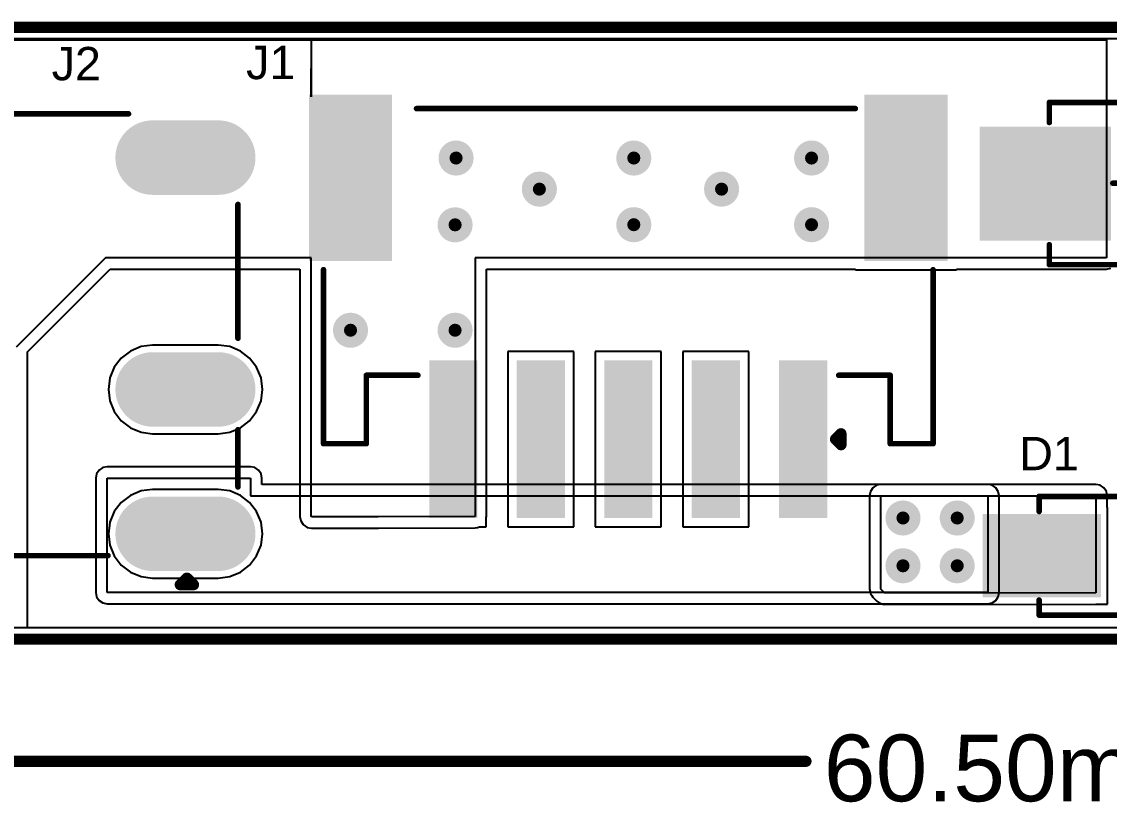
# Model space of a CAD drawing. Header units: inches. Extents: x -0.24 to 2.39, y -0.15 to 0.56.
# Drawn here: x 0.258 to 1.237, y -0.147 to 0.556 of the extents above; entities that cross this region are included whole.
import ezdxf

# ---------------------------------------------------------------- set-up
doc = ezdxf.new("R2010")
doc.units = ezdxf.units.IN
doc.header["$MEASUREMENT"] = 0
for name, color, linetype in [('Board Outline', 216, 'Continuous'), ('Bottom Layer', 5, 'Continuous'), ('Bottom Solder', 6, 'Continuous'), ('Multi-Layer', 9, 'Continuous'), ('Pad Holes', 156, 'Continuous'), ('Top Layer', 1, 'Continuous'), ('Top Overlay', 2, 'Continuous'), ('Top Paste', 8, 'Continuous'), ('Top Solder', 216, 'Continuous'), ('Via Holes', 16, 'Continuous')]:
    doc.layers.add(name, color=color, linetype=linetype)
doc.styles.add('Arial', font='', dxfattribs={"height": 0.2})
doc.styles.get('Arial').set_extended_font_data('Arial')

# ---------------------------------------------------------------- blocks, each defined once
blk = doc.blocks.new('S5B_PH_SM4_TB_LF__SN__3')
at = {"layer": 'Top Layer'}
for points in [[(-0.1378, 0.04872), (-0.17716, 0.04872), (-0.17716, 0.18652), (-0.1378, 0.18652)], [(-0.05906, 0.04871), (-0.09843, 0.04871), (-0.09843, 0.18651), (-0.05906, 0.18651)], [(0.01968, 0.04871), (-0.01969, 0.04871), (-0.01969, 0.18651), (0.01968, 0.18651)], [(0.09842, 0.04871), (0.05905, 0.04871), (0.05905, 0.18651), (0.09842, 0.18651)], [(0.17716, 0.04871), (0.1378, 0.04871), (0.1378, 0.18651), (0.17716, 0.18651)], [(-0.21457, -0.19045), (-0.28543, -0.19045), (-0.28543, -0.04479), (-0.21457, -0.04479)], [(0.28543, -0.19045), (0.21457, -0.19045), (0.21457, -0.04479), (0.28543, -0.04479)]]:
    blk.add_hatch(color=1, dxfattribs=at).paths.add_polyline_path(points)
at = {"layer": 'Top Paste'}
for points in [[(-0.1378, 0.04872), (-0.17716, 0.04872), (-0.17716, 0.18652), (-0.1378, 0.18652)], [(-0.05906, 0.04871), (-0.09843, 0.04871), (-0.09843, 0.18651), (-0.05906, 0.18651)], [(0.01968, 0.04871), (-0.01969, 0.04871), (-0.01969, 0.18651), (0.01968, 0.18651)], [(0.09842, 0.04871), (0.05905, 0.04871), (0.05905, 0.18651), (0.09842, 0.18651)], [(0.17716, 0.04871), (0.1378, 0.04871), (0.1378, 0.18651), (0.17716, 0.18651)], [(-0.21457, -0.19045), (-0.28543, -0.19045), (-0.28543, -0.04479), (-0.21457, -0.04479)], [(0.28543, -0.19045), (0.21457, -0.19045), (0.21457, -0.04479), (0.28543, -0.04479)]]:
    blk.add_hatch(color=8, dxfattribs=at).paths.add_polyline_path(points)
at = {"layer": 'Top Solder'}
for points in [[(-0.13579, 0.04672), (-0.17916, 0.04672), (-0.17916, 0.18852), (-0.13579, 0.18852)], [(-0.05706, 0.04671), (-0.10043, 0.04671), (-0.10043, 0.18851), (-0.05706, 0.18851)], [(0.02168, 0.04671), (-0.02169, 0.04671), (-0.02169, 0.18851), (0.02168, 0.18851)], [(0.10043, 0.04671), (0.05705, 0.04671), (0.05705, 0.18851), (0.10043, 0.18851)], [(0.17916, 0.04671), (0.13579, 0.04671), (0.13579, 0.18851), (0.17916, 0.18851)], [(-0.21257, -0.19245), (-0.28743, -0.19245), (-0.28743, -0.04279), (-0.21257, -0.04279)], [(0.28743, -0.19245), (0.21257, -0.19245), (0.21257, -0.04279), (0.28743, -0.04279)]]:
    blk.add_hatch(color=216, dxfattribs=at).paths.add_polyline_path(points)
at = {"layer": 'Top Overlay'}
for points in [[(-0.18648, 0.11762, 0.01, 0.01, 0), (-0.19148, 0.12262, 0.01, 0.01, 0)], [(-0.19148, 0.12262, 0.01, 0.01, 0), (-0.19148, 0.11262, 0.01, 0.01, 0)], [(-0.24077, 0.12161, 0.005, 0.005, 0), (-0.27437, 0.12161, 0.005, 0.005, 0)], [(-0.27437, 0.12161, 0.005, 0.005, 0), (-0.27437, -0.03499, 0.005, 0.005, 0)], [(-0.23577, 0.12161, 0.005, 0.005, 0), (-0.24077, 0.12161, 0.005, 0.005, 0)], [(-0.23577, 0.12161, 0.005, 0.005, 0), (-0.23577, 0.06001, 0.005, 0.005, 0)], [(-0.18648, 0.11762, 0.01, 0.01, 0), (-0.19148, 0.11262, 0.01, 0.01, 0)], [(0.27437, 0.12161, 0.005, 0.005, 0), (0.23577, 0.12161, 0.005, 0.005, 0)], [(0.23577, 0.12161, 0.005, 0.005, 0), (0.23577, 0.06001, 0.005, 0.005, 0)], [(0.27437, 0.12161, 0.005, 0.005, 0), (0.27437, -0.03, 0.005, 0.005, 0)], [(-0.19437, 0.06001, 0.005, 0.005, 0), (-0.23577, 0.06001, 0.005, 0.005, 0)], [(-0.18937, 0.06, 0.005, 0.005, 0), (-0.19437, 0.06001, 0.005, 0.005, 0)], [(0.23577, 0.06001, 0.005, 0.005, 0), (0.18937, 0.06001, 0.005, 0.005, 0)], [(0.27437, -0.03, 0.005, 0.005, 0), (0.27437, -0.035, 0.005, 0.005, 0)], [(0.19063, -0.18, 0.005, 0.005, 0), (-0.20437, -0.18, 0.005, 0.005, 0)]]:
    blk.add_lwpolyline(points, format="xyseb", dxfattribs=at)
for points in [[(-0.19398, 0.12262, 0.005, 0.005, 1), (-0.18898, 0.12262, 0.005, 0.005, 1)], [(-0.19398, 0.12262, 0.005, 0.005, 1), (-0.18898, 0.12262, 0.005, 0.005, 1)], [(-0.27562, 0.12161, 0.0025, 0.0025, 1), (-0.27312, 0.12161, 0.0025, 0.0025, 1)], [(-0.27562, 0.12161, 0.0025, 0.0025, 1), (-0.27312, 0.12161, 0.0025, 0.0025, 1)], [(-0.24202, 0.12161, 0.0025, 0.0025, 1), (-0.23952, 0.12161, 0.0025, 0.0025, 1)], [(-0.24202, 0.12161, 0.0025, 0.0025, 1), (-0.23952, 0.12161, 0.0025, 0.0025, 1)], [(-0.23702, 0.12161, 0.0025, 0.0025, 1), (-0.23452, 0.12161, 0.0025, 0.0025, 1)], [(-0.23702, 0.12161, 0.0025, 0.0025, 1), (-0.23452, 0.12161, 0.0025, 0.0025, 1)], [(-0.19398, 0.11262, 0.005, 0.005, 1), (-0.18898, 0.11262, 0.005, 0.005, 1)], [(-0.19398, 0.11262, 0.005, 0.005, 1), (-0.18898, 0.11262, 0.005, 0.005, 1)], [(-0.18898, 0.11762, 0.005, 0.005, 1), (-0.18398, 0.11762, 0.005, 0.005, 1)], [(-0.18898, 0.11762, 0.005, 0.005, 1), (-0.18398, 0.11762, 0.005, 0.005, 1)], [(0.23452, 0.12161, 0.0025, 0.0025, 1), (0.23702, 0.12161, 0.0025, 0.0025, 1)], [(0.23452, 0.12161, 0.0025, 0.0025, 1), (0.23702, 0.12161, 0.0025, 0.0025, 1)], [(0.27312, 0.12161, 0.0025, 0.0025, 1), (0.27562, 0.12161, 0.0025, 0.0025, 1)], [(0.27312, 0.12161, 0.0025, 0.0025, 1), (0.27562, 0.12161, 0.0025, 0.0025, 1)], [(-0.23702, 0.06001, 0.0025, 0.0025, 1), (-0.23452, 0.06001, 0.0025, 0.0025, 1)], [(-0.23702, 0.06001, 0.0025, 0.0025, 1), (-0.23452, 0.06001, 0.0025, 0.0025, 1)], [(-0.19562, 0.06001, 0.0025, 0.0025, 1), (-0.19312, 0.06001, 0.0025, 0.0025, 1)], [(-0.19562, 0.06001, 0.0025, 0.0025, 1), (-0.19312, 0.06001, 0.0025, 0.0025, 1)], [(-0.19062, 0.06, 0.0025, 0.0025, 1), (-0.18812, 0.06, 0.0025, 0.0025, 1)], [(0.18812, 0.06001, 0.0025, 0.0025, 1), (0.19062, 0.06001, 0.0025, 0.0025, 1)], [(0.23452, 0.06001, 0.0025, 0.0025, 1), (0.23702, 0.06001, 0.0025, 0.0025, 1)], [(0.23452, 0.06001, 0.0025, 0.0025, 1), (0.23702, 0.06001, 0.0025, 0.0025, 1)], [(0.27312, -0.03, 0.0025, 0.0025, 1), (0.27562, -0.03, 0.0025, 0.0025, 1)], [(0.27312, -0.03, 0.0025, 0.0025, 1), (0.27562, -0.03, 0.0025, 0.0025, 1)], [(-0.27562, -0.03499, 0.0025, 0.0025, 1), (-0.27312, -0.03499, 0.0025, 0.0025, 1)], [(0.27312, -0.035, 0.0025, 0.0025, 1), (0.27562, -0.035, 0.0025, 0.0025, 1)], [(-0.20562, -0.18, 0.0025, 0.0025, 1), (-0.20312, -0.18, 0.0025, 0.0025, 1)], [(0.18938, -0.18, 0.0025, 0.0025, 1), (0.19188, -0.18, 0.0025, 0.0025, 1)]]:
    blk.add_lwpolyline(points, format="xyseb", close=True, dxfattribs=at)
blk = doc.blocks.new('PJ_051AH_4')
at = {"layer": 'Bottom Layer'}
h = blk.add_hatch(color=5, dxfattribs=at)
edge = h.paths.add_edge_path()
edge.add_arc((0.1122, 0.19488), 0.0315, 90, 270)
edge.add_line((0.1122, 0.16339), (0.1752, 0.16339))
edge.add_arc((0.1752, 0.19488), 0.0315, 270, 450)
edge.add_line((0.1752, 0.22638), (0.1122, 0.22638))
h = blk.add_hatch(color=5, dxfattribs=at)
edge = h.paths.add_edge_path()
edge.add_arc((-0.11417, 0.17913), 0.02953, 270, 450)
edge.add_line((-0.11417, 0.20866), (-0.17323, 0.20866))
edge.add_arc((-0.17323, 0.17913), 0.02953, 90, 270)
edge.add_line((-0.17323, 0.14961), (-0.11417, 0.14961))
h = blk.add_hatch(color=5, dxfattribs=at)
edge = h.paths.add_edge_path()
edge.add_arc((-0.11417, 0.04921), 0.02953, 270, 450)
edge.add_line((-0.11417, 0.07874), (-0.17323, 0.07874))
edge.add_arc((-0.17323, 0.04921), 0.02953, 90, 270)
edge.add_line((-0.17323, 0.01969), (-0.11417, 0.01969))
h = blk.add_hatch(color=5, dxfattribs=at)
edge = h.paths.add_edge_path()
edge.add_arc((-0.17323, -0.15945), 0.02953, 90, 270)
edge.add_line((-0.17323, -0.18898), (-0.11417, -0.18898))
edge.add_arc((-0.11417, -0.15945), 0.02953, 270, 450)
edge.add_line((-0.11417, -0.12992), (-0.17323, -0.12992))
h = blk.add_hatch(color=5, dxfattribs=at)
edge = h.paths.add_edge_path()
edge.add_arc((0.1122, -0.19488), 0.0315, 90, 270)
edge.add_line((0.1122, -0.22638), (0.1752, -0.22638))
edge.add_arc((0.1752, -0.19488), 0.0315, 270, 450)
edge.add_line((0.1752, -0.16339), (0.1122, -0.16339))
at = {"layer": 'Bottom Solder'}
h = blk.add_hatch(color=6, dxfattribs=at)
edge = h.paths.add_edge_path()
edge.add_arc((0.1122, 0.19488), 0.0355, 90, 270)
edge.add_line((0.1122, 0.15939), (0.1752, 0.15939))
edge.add_arc((0.1752, 0.19488), 0.0355, 270, 450)
edge.add_line((0.1752, 0.23038), (0.1122, 0.23038))
h = blk.add_hatch(color=6, dxfattribs=at)
edge = h.paths.add_edge_path()
edge.add_arc((-0.11417, 0.17913), 0.03353, 270, 450)
edge.add_line((-0.11417, 0.21266), (-0.17323, 0.21266))
edge.add_arc((-0.17323, 0.17913), 0.03353, 90, 270)
edge.add_line((-0.17323, 0.14561), (-0.11417, 0.14561))
h = blk.add_hatch(color=6, dxfattribs=at)
edge = h.paths.add_edge_path()
edge.add_arc((-0.11417, 0.04921), 0.03353, 270, 450)
edge.add_line((-0.11417, 0.08274), (-0.17323, 0.08274))
edge.add_arc((-0.17323, 0.04921), 0.03353, 90, 270)
edge.add_line((-0.17323, 0.01569), (-0.11417, 0.01569))
h = blk.add_hatch(color=6, dxfattribs=at)
edge = h.paths.add_edge_path()
edge.add_arc((0.10433, 0.04921), 0.004, 0, 360)
h = blk.add_hatch(color=6, dxfattribs=at)
edge = h.paths.add_edge_path()
edge.add_arc((-0.17323, -0.15945), 0.03353, 90, 270)
edge.add_line((-0.17323, -0.19298), (-0.11417, -0.19298))
edge.add_arc((-0.11417, -0.15945), 0.03353, 270, 450)
edge.add_line((-0.11417, -0.12592), (-0.17323, -0.12592))
h = blk.add_hatch(color=6, dxfattribs=at)
edge = h.paths.add_edge_path()
edge.add_arc((0.1122, -0.19488), 0.0355, 90, 270)
edge.add_line((0.1122, -0.23038), (0.1752, -0.23038))
edge.add_arc((0.1752, -0.19488), 0.0355, 270, 450)
edge.add_line((0.1752, -0.15939), (0.1122, -0.15939))
at = {"layer": 'Multi-Layer'}
h = blk.add_hatch(color=9, dxfattribs=at)
edge = h.paths.add_edge_path()
edge.add_arc((0.1122, 0.19488), 0.0315, 90, 270)
edge.add_line((0.1122, 0.16339), (0.1752, 0.16339))
edge.add_arc((0.1752, 0.19488), 0.0315, 270, 450)
edge.add_line((0.1752, 0.22638), (0.1122, 0.22638))
h = blk.add_hatch(color=9, dxfattribs=at)
edge = h.paths.add_edge_path()
edge.add_arc((-0.11417, 0.17913), 0.02953, 270, 450)
edge.add_line((-0.11417, 0.20866), (-0.17323, 0.20866))
edge.add_arc((-0.17323, 0.17913), 0.02953, 90, 270)
edge.add_line((-0.17323, 0.14961), (-0.11417, 0.14961))
h = blk.add_hatch(color=9, dxfattribs=at)
edge = h.paths.add_edge_path()
edge.add_arc((-0.11417, 0.04921), 0.02953, 270, 450)
edge.add_line((-0.11417, 0.07874), (-0.17323, 0.07874))
edge.add_arc((-0.17323, 0.04921), 0.02953, 90, 270)
edge.add_line((-0.17323, 0.01969), (-0.11417, 0.01969))
h = blk.add_hatch(color=9, dxfattribs=at)
edge = h.paths.add_edge_path()
edge.add_arc((-0.17323, -0.15945), 0.02953, 90, 270)
edge.add_line((-0.17323, -0.18898), (-0.11417, -0.18898))
edge.add_arc((-0.11417, -0.15945), 0.02953, 270, 450)
edge.add_line((-0.11417, -0.12992), (-0.17323, -0.12992))
h = blk.add_hatch(color=9, dxfattribs=at)
edge = h.paths.add_edge_path()
edge.add_arc((0.1122, -0.19488), 0.0315, 90, 270)
edge.add_line((0.1122, -0.22638), (0.1752, -0.22638))
edge.add_arc((0.1752, -0.19488), 0.0315, 270, 450)
edge.add_line((0.1752, -0.16339), (0.1122, -0.16339))
at = {"layer": 'Pad Holes'}
for points in [[(0.09843, 0.21063), (0.18898, 0.21063), (0.18898, 0.17913), (0.09843, 0.17913)], [(-0.10433, 0.16339), (-0.18307, 0.16339), (-0.18307, 0.19488), (-0.10433, 0.19488)], [(-0.10433, 0.03346), (-0.18307, 0.03346), (-0.18307, 0.06496), (-0.10433, 0.06496)], [(-0.18307, -0.1437), (-0.10433, -0.1437), (-0.10433, -0.1752), (-0.18307, -0.1752)], [(0.09843, -0.17913), (0.18898, -0.17913), (0.18898, -0.21063), (0.09843, -0.21063)]]:
    blk.add_hatch(color=7, dxfattribs=at).paths.add_polyline_path(points)
h = blk.add_hatch(color=7, dxfattribs=at)
edge = h.paths.add_edge_path()
edge.add_arc((0.10433, 0.04921), 0.04921, 0, 360)
at = {"layer": 'Top Layer'}
h = blk.add_hatch(color=1, dxfattribs=at)
edge = h.paths.add_edge_path()
edge.add_arc((0.1122, 0.19488), 0.0315, 90, 270)
edge.add_line((0.1122, 0.16339), (0.1752, 0.16339))
edge.add_arc((0.1752, 0.19488), 0.0315, 270, 450)
edge.add_line((0.1752, 0.22638), (0.1122, 0.22638))
h = blk.add_hatch(color=1, dxfattribs=at)
edge = h.paths.add_edge_path()
edge.add_arc((-0.11417, 0.17913), 0.02953, 270, 450)
edge.add_line((-0.11417, 0.20866), (-0.17323, 0.20866))
edge.add_arc((-0.17323, 0.17913), 0.02953, 90, 270)
edge.add_line((-0.17323, 0.14961), (-0.11417, 0.14961))
h = blk.add_hatch(color=1, dxfattribs=at)
edge = h.paths.add_edge_path()
edge.add_arc((-0.11417, 0.04921), 0.02953, 270, 450)
edge.add_line((-0.11417, 0.07874), (-0.17323, 0.07874))
edge.add_arc((-0.17323, 0.04921), 0.02953, 90, 270)
edge.add_line((-0.17323, 0.01969), (-0.11417, 0.01969))
h = blk.add_hatch(color=1, dxfattribs=at)
edge = h.paths.add_edge_path()
edge.add_arc((-0.17323, -0.15945), 0.02953, 90, 270)
edge.add_line((-0.17323, -0.18898), (-0.11417, -0.18898))
edge.add_arc((-0.11417, -0.15945), 0.02953, 270, 450)
edge.add_line((-0.11417, -0.12992), (-0.17323, -0.12992))
h = blk.add_hatch(color=1, dxfattribs=at)
edge = h.paths.add_edge_path()
edge.add_arc((0.1122, -0.19488), 0.0315, 90, 270)
edge.add_line((0.1122, -0.22638), (0.1752, -0.22638))
edge.add_arc((0.1752, -0.19488), 0.0315, 270, 450)
edge.add_line((0.1752, -0.16339), (0.1122, -0.16339))
at = {"layer": 'Top Solder'}
h = blk.add_hatch(color=216, dxfattribs=at)
edge = h.paths.add_edge_path()
edge.add_arc((0.1122, 0.19488), 0.0355, 90, 270)
edge.add_line((0.1122, 0.15939), (0.1752, 0.15939))
edge.add_arc((0.1752, 0.19488), 0.0355, 270, 450)
edge.add_line((0.1752, 0.23038), (0.1122, 0.23038))
h = blk.add_hatch(color=216, dxfattribs=at)
edge = h.paths.add_edge_path()
edge.add_arc((-0.11417, 0.17913), 0.03353, 270, 450)
edge.add_line((-0.11417, 0.21266), (-0.17323, 0.21266))
edge.add_arc((-0.17323, 0.17913), 0.03353, 90, 270)
edge.add_line((-0.17323, 0.14561), (-0.11417, 0.14561))
h = blk.add_hatch(color=216, dxfattribs=at)
edge = h.paths.add_edge_path()
edge.add_arc((-0.11417, 0.04921), 0.03353, 270, 450)
edge.add_line((-0.11417, 0.08274), (-0.17323, 0.08274))
edge.add_arc((-0.17323, 0.04921), 0.03353, 90, 270)
edge.add_line((-0.17323, 0.01569), (-0.11417, 0.01569))
h = blk.add_hatch(color=216, dxfattribs=at)
edge = h.paths.add_edge_path()
edge.add_arc((0.10433, 0.04921), 0.004, 0, 360)
h = blk.add_hatch(color=216, dxfattribs=at)
edge = h.paths.add_edge_path()
edge.add_arc((-0.17323, -0.15945), 0.03353, 90, 270)
edge.add_line((-0.17323, -0.19298), (-0.11417, -0.19298))
edge.add_arc((-0.11417, -0.15945), 0.03353, 270, 450)
edge.add_line((-0.11417, -0.12592), (-0.17323, -0.12592))
h = blk.add_hatch(color=216, dxfattribs=at)
edge = h.paths.add_edge_path()
edge.add_arc((0.1122, -0.19488), 0.0355, 90, 270)
edge.add_line((0.1122, -0.23038), (0.1752, -0.23038))
edge.add_arc((0.1752, -0.19488), 0.0355, 270, 450)
edge.add_line((0.1752, -0.15939), (0.1122, -0.15939))
at = {"layer": 'Top Overlay'}
for points in [[(-0.145, 0.219, 0.01, 0.01, 0), (-0.151, 0.225, 0.01, 0.01, 0)], [(-0.139, 0.225, 0.01, 0.01, 0), (-0.151, 0.225, 0.01, 0.01, 0)], [(-0.139, 0.225, 0.01, 0.01, 0), (-0.145, 0.219, 0.01, 0.01, 0)], [(0.06614, 0.19882, 0.005, 0.005, 0), (-0.07402, 0.19882, 0.005, 0.005, 0)], [(0.26181, 0.19882, 0.005, 0.005, 0), (0.22323, 0.19882, 0.005, 0.005, 0)], [(0.26181, 0.19882, 0.005, 0.005, 0), (0.26181, -0.19882, 0.005, 0.005, 0)], [(-0.19094, 0.13701, 0.005, 0.005, 0), (-0.19094, 0.08543, 0.005, 0.005, 0)], [(-0.19094, 0.00315, 0.005, 0.005, 0), (-0.19094, -0.11732, 0.005, 0.005, 0)], [(0.06575, -0.19882, 0.005, 0.005, 0), (-0.09252, -0.19882, 0.005, 0.005, 0)], [(0.26181, -0.19882, 0.005, 0.005, 0), (0.22717, -0.19882, 0.005, 0.005, 0)]]:
    blk.add_lwpolyline(points, format="xyseb", dxfattribs=at)
for points in [[(-0.1535, 0.225, 0.005, 0.005, 1), (-0.1485, 0.225, 0.005, 0.005, 1)], [(-0.1535, 0.225, 0.005, 0.005, 1), (-0.1485, 0.225, 0.005, 0.005, 1)], [(-0.1415, 0.225, 0.005, 0.005, 1), (-0.1365, 0.225, 0.005, 0.005, 1)], [(-0.1415, 0.225, 0.005, 0.005, 1), (-0.1365, 0.225, 0.005, 0.005, 1)], [(-0.1475, 0.219, 0.005, 0.005, 1), (-0.1425, 0.219, 0.005, 0.005, 1)], [(-0.1475, 0.219, 0.005, 0.005, 1), (-0.1425, 0.219, 0.005, 0.005, 1)], [(-0.07527, 0.19882, 0.0025, 0.0025, 1), (-0.07277, 0.19882, 0.0025, 0.0025, 1)], [(0.06489, 0.19882, 0.0025, 0.0025, 1), (0.06739, 0.19882, 0.0025, 0.0025, 1)], [(0.22198, 0.19882, 0.0025, 0.0025, 1), (0.22448, 0.19882, 0.0025, 0.0025, 1)], [(0.26056, 0.19882, 0.0025, 0.0025, 1), (0.26306, 0.19882, 0.0025, 0.0025, 1)], [(0.26056, 0.19882, 0.0025, 0.0025, 1), (0.26306, 0.19882, 0.0025, 0.0025, 1)], [(-0.19219, 0.13701, 0.0025, 0.0025, 1), (-0.18969, 0.13701, 0.0025, 0.0025, 1)], [(-0.19219, 0.08543, 0.0025, 0.0025, 1), (-0.18969, 0.08543, 0.0025, 0.0025, 1)], [(-0.19219, 0.00315, 0.0025, 0.0025, 1), (-0.18969, 0.00315, 0.0025, 0.0025, 1)], [(-0.19219, -0.11732, 0.0025, 0.0025, 1), (-0.18969, -0.11732, 0.0025, 0.0025, 1)], [(-0.09377, -0.19882, 0.0025, 0.0025, 1), (-0.09127, -0.19882, 0.0025, 0.0025, 1)], [(0.0645, -0.19882, 0.0025, 0.0025, 1), (0.067, -0.19882, 0.0025, 0.0025, 1)], [(0.22592, -0.19882, 0.0025, 0.0025, 1), (0.22842, -0.19882, 0.0025, 0.0025, 1)], [(0.26056, -0.19882, 0.0025, 0.0025, 1), (0.26306, -0.19882, 0.0025, 0.0025, 1)], [(0.26056, -0.19882, 0.0025, 0.0025, 1), (0.26306, -0.19882, 0.0025, 0.0025, 1)]]:
    blk.add_lwpolyline(points, format="xyseb", close=True, dxfattribs=at)
blk = doc.blocks.new('SMB_B__D___________6')
at = {"layer": 'Top Layer'}
for points in [[(-0.14567, -0.04724), (-0.14567, 0.04724), (-0.03543, 0.04724), (-0.03543, -0.04724)], [(0.03543, -0.04724), (0.03543, 0.04724), (0.14567, 0.04724), (0.14567, -0.04724)]]:
    blk.add_hatch(color=1, dxfattribs=at).paths.add_polyline_path(points)
at = {"layer": 'Top Paste'}
for points in [[(-0.14567, -0.04724), (-0.14567, 0.04724), (-0.03543, 0.04724), (-0.03543, -0.04724)], [(0.03543, -0.04724), (0.03543, 0.04724), (0.14567, 0.04724), (0.14567, -0.04724)]]:
    blk.add_hatch(color=8, dxfattribs=at).paths.add_polyline_path(points)
at = {"layer": 'Top Solder'}
for points in [[(-0.14967, -0.05124), (-0.14967, 0.05124), (-0.03143, 0.05124), (-0.03143, -0.05124)], [(0.03143, -0.05124), (0.03143, 0.05124), (0.14967, 0.05124), (0.14967, -0.05124)]]:
    blk.add_hatch(color=216, dxfattribs=at).paths.add_polyline_path(points)
at = {"layer": 'Top Overlay'}
for points in [[(-0.087, 0.073, 0.005, 0.005, 0), (0.094, 0.073, 0.005, 0.005, 0)], [(-0.087, 0.055, 0.005, 0.005, 0), (-0.087, 0.073, 0.005, 0.005, 0)], [(0.0941, 0.055, 0.005, 0.005, 0), (0.0941, 0.073, 0.005, 0.005, 0)], [(-0.02315, 0.01213, 0.005, 0.005, 0), (0, 0.00075, 0.005, 0.005, 0)], [(-0.02315, -0.01364, 0.005, 0.005, 0), (-0.02315, 0.01213, 0.005, 0.005, 0)], [(0, 0.00075, 0.005, 0.005, 0), (0, 0.01575, 0.005, 0.005, 0)], [(0, 0.00075, 0.005, 0.005, 0), (0.02252, 0.01252, 0.005, 0.005, 0)], [(0.02252, -0.0111, 0.005, 0.005, 0), (0.02252, 0.01252, 0.005, 0.005, 0)], [(-0.02984, 0.00032, 0.005, 0.005, 0), (0.02882, 0.00032, 0.005, 0.005, 0)], [(-0.02315, -0.01364, 0.005, 0.005, 0), (0.00065, 0.00038, 0.005, 0.005, 0)], [(0, -0.01425, 0.005, 0.005, 0), (0, 0.00075, 0.005, 0.005, 0)], [(0.00065, 0.00038, 0.005, 0.005, 0), (0.02134, -0.0111, 0.005, 0.005, 0)], [(-0.087, -0.073, 0.005, 0.005, 0), (-0.087, -0.055, 0.005, 0.005, 0)], [(0.0941, -0.073, 0.005, 0.005, 0), (0.0941, -0.055, 0.005, 0.005, 0)], [(-0.087, -0.073, 0.005, 0.005, 0), (0.094, -0.073, 0.005, 0.005, 0)]]:
    blk.add_lwpolyline(points, format="xyseb", dxfattribs=at)
for points in [[(-0.08825, 0.073, 0.0025, 0.0025, 1), (-0.08575, 0.073, 0.0025, 0.0025, 1)], [(-0.08825, 0.073, 0.0025, 0.0025, 1), (-0.08575, 0.073, 0.0025, 0.0025, 1)], [(0.09275, 0.073, 0.0025, 0.0025, 1), (0.09525, 0.073, 0.0025, 0.0025, 1)], [(0.09285, 0.073, 0.0025, 0.0025, 1), (0.09535, 0.073, 0.0025, 0.0025, 1)], [(-0.08825, 0.055, 0.0025, 0.0025, 1), (-0.08575, 0.055, 0.0025, 0.0025, 1)], [(0.09285, 0.055, 0.0025, 0.0025, 1), (0.09535, 0.055, 0.0025, 0.0025, 1)], [(-0.0244, 0.01213, 0.0025, 0.0025, 1), (-0.0219, 0.01213, 0.0025, 0.0025, 1)], [(-0.0244, 0.01213, 0.0025, 0.0025, 1), (-0.0219, 0.01213, 0.0025, 0.0025, 1)], [(-0.00125, 0.01575, 0.0025, 0.0025, 1), (0.00125, 0.01575, 0.0025, 0.0025, 1)], [(0.02127, 0.01252, 0.0025, 0.0025, 1), (0.02377, 0.01252, 0.0025, 0.0025, 1)], [(0.02127, 0.01252, 0.0025, 0.0025, 1), (0.02377, 0.01252, 0.0025, 0.0025, 1)], [(-0.03109, 0.00032, 0.0025, 0.0025, 1), (-0.02859, 0.00032, 0.0025, 0.0025, 1)], [(-0.00125, 0.00075, 0.0025, 0.0025, 1), (0.00125, 0.00075, 0.0025, 0.0025, 1)], [(-0.00125, 0.00075, 0.0025, 0.0025, 1), (0.00125, 0.00075, 0.0025, 0.0025, 1)], [(-0.00125, 0.00075, 0.0025, 0.0025, 1), (0.00125, 0.00075, 0.0025, 0.0025, 1)], [(-0.00125, 0.00075, 0.0025, 0.0025, 1), (0.00125, 0.00075, 0.0025, 0.0025, 1)], [(-0.0006, 0.00038, 0.0025, 0.0025, 1), (0.0019, 0.00038, 0.0025, 0.0025, 1)], [(-0.0006, 0.00038, 0.0025, 0.0025, 1), (0.0019, 0.00038, 0.0025, 0.0025, 1)], [(0.02757, 0.00032, 0.0025, 0.0025, 1), (0.03007, 0.00032, 0.0025, 0.0025, 1)], [(0.02009, -0.0111, 0.0025, 0.0025, 1), (0.02259, -0.0111, 0.0025, 0.0025, 1)], [(0.02127, -0.0111, 0.0025, 0.0025, 1), (0.02377, -0.0111, 0.0025, 0.0025, 1)], [(-0.0244, -0.01364, 0.0025, 0.0025, 1), (-0.0219, -0.01364, 0.0025, 0.0025, 1)], [(-0.0244, -0.01364, 0.0025, 0.0025, 1), (-0.0219, -0.01364, 0.0025, 0.0025, 1)], [(-0.00125, -0.01425, 0.0025, 0.0025, 1), (0.00125, -0.01425, 0.0025, 0.0025, 1)], [(-0.08825, -0.055, 0.0025, 0.0025, 1), (-0.08575, -0.055, 0.0025, 0.0025, 1)], [(0.09285, -0.055, 0.0025, 0.0025, 1), (0.09535, -0.055, 0.0025, 0.0025, 1)], [(-0.08825, -0.073, 0.0025, 0.0025, 1), (-0.08575, -0.073, 0.0025, 0.0025, 1)], [(-0.08825, -0.073, 0.0025, 0.0025, 1), (-0.08575, -0.073, 0.0025, 0.0025, 1)], [(0.09275, -0.073, 0.0025, 0.0025, 1), (0.09525, -0.073, 0.0025, 0.0025, 1)], [(0.09285, -0.073, 0.0025, 0.0025, 1), (0.09535, -0.073, 0.0025, 0.0025, 1)]]:
    blk.add_lwpolyline(points, format="xyseb", close=True, dxfattribs=at)
blk = doc.blocks.new('SMA_7')
at = {"layer": 'Top Layer'}
for points in [[(-0.12795, 0.03346), (-0.02953, 0.03346), (-0.02953, -0.03346), (-0.12795, -0.03346)], [(0.02953, 0.03346), (0.12795, 0.03346), (0.12795, -0.03346), (0.02953, -0.03346)]]:
    blk.add_hatch(color=1, dxfattribs=at).paths.add_polyline_path(points)
at = {"layer": 'Top Overlay'}
for points in [[(-0.175, -0.05597), (-0.12906, -0.05597), (-0.12906, 0.05598), (-0.175, 0.05598)], [(-0.12992, 0.03638), (-0.1022, 0.03638), (-0.1022, 0.05598), (-0.12992, 0.05598)], [(-0.12992, -0.05598), (-0.1022, -0.05598), (-0.1022, -0.03638), (-0.12992, -0.03638)]]:
    blk.add_hatch(color=2, dxfattribs=at).paths.add_polyline_path(points)
at = {"layer": 'Top Paste'}
for points in [[(-0.12795, 0.03346), (-0.02953, 0.03346), (-0.02953, -0.03346), (-0.12795, -0.03346)], [(0.02953, 0.03346), (0.12795, 0.03346), (0.12795, -0.03346), (0.02953, -0.03346)]]:
    blk.add_hatch(color=8, dxfattribs=at).paths.add_polyline_path(points)
at = {"layer": 'Top Solder'}
for points in [[(-0.13195, 0.03746), (-0.02553, 0.03746), (-0.02553, -0.03746), (-0.13195, -0.03746)], [(0.02553, 0.03746), (0.13195, 0.03746), (0.13195, -0.03746), (0.02553, -0.03746)]]:
    blk.add_hatch(color=216, dxfattribs=at).paths.add_polyline_path(points)
at = {"layer": 'Top Overlay'}
for points in [[(0.08115, 0.05345, 0.005, 0.005, 0), (-0.10465, 0.05345, 0.005, 0.005, 0)], [(0.08115, 0.05345, 0.005, 0.005, 0), (0.08115, 0.03985, 0.005, 0.005, 0)], [(0.08115, -0.03985, 0.005, 0.005, 0), (0.08115, -0.05345, 0.005, 0.005, 0)], [(0.08115, -0.05345, 0.005, 0.005, 0), (-0.10465, -0.05345, 0.005, 0.005, 0)]]:
    blk.add_lwpolyline(points, format="xyseb", dxfattribs=at)
for points in [[(-0.1059, 0.05345, 0.0025, 0.0025, 1), (-0.1034, 0.05345, 0.0025, 0.0025, 1)], [(0.0799, 0.05345, 0.0025, 0.0025, 1), (0.0824, 0.05345, 0.0025, 0.0025, 1)], [(0.0799, 0.05345, 0.0025, 0.0025, 1), (0.0824, 0.05345, 0.0025, 0.0025, 1)], [(0.0799, 0.03985, 0.0025, 0.0025, 1), (0.0824, 0.03985, 0.0025, 0.0025, 1)], [(0.0799, -0.03985, 0.0025, 0.0025, 1), (0.0824, -0.03985, 0.0025, 0.0025, 1)], [(-0.1059, -0.05345, 0.0025, 0.0025, 1), (-0.1034, -0.05345, 0.0025, 0.0025, 1)], [(0.0799, -0.05345, 0.0025, 0.0025, 1), (0.0824, -0.05345, 0.0025, 0.0025, 1)], [(0.0799, -0.05345, 0.0025, 0.0025, 1), (0.0824, -0.05345, 0.0025, 0.0025, 1)]]:
    blk.add_lwpolyline(points, format="xyseb", close=True, dxfattribs=at)

msp = doc.modelspace()

# ---------------------------------------------------------------- hatches: boundary and pattern name
at = {"layer": 'Bottom Layer'}
h = msp.add_hatch(color=5, dxfattribs=at)
edge = h.paths.add_edge_path()
edge.add_arc((0.649, 0.433), 0.01181, 0, 360)
h = msp.add_hatch(color=5, dxfattribs=at)
edge = h.paths.add_edge_path()
edge.add_arc((0.809, 0.433), 0.01181, 0, 360)
h = msp.add_hatch(color=5, dxfattribs=at)
edge = h.paths.add_edge_path()
edge.add_arc((0.969, 0.433), 0.01181, 0, 360)
h = msp.add_hatch(color=5, dxfattribs=at)
edge = h.paths.add_edge_path()
edge.add_arc((0.724, 0.405), 0.01181, 0, 360)
h = msp.add_hatch(color=5, dxfattribs=at)
edge = h.paths.add_edge_path()
edge.add_arc((0.888, 0.405), 0.01181, 0, 360)
h = msp.add_hatch(color=5, dxfattribs=at)
edge = h.paths.add_edge_path()
edge.add_arc((0.64812, 0.37287), 0.01181, 0, 360)
h = msp.add_hatch(color=5, dxfattribs=at)
edge = h.paths.add_edge_path()
edge.add_arc((0.809, 0.373), 0.01181, 0, 360)
h = msp.add_hatch(color=5, dxfattribs=at)
edge = h.paths.add_edge_path()
edge.add_arc((0.969, 0.373), 0.01181, 0, 360)
h = msp.add_hatch(color=5, dxfattribs=at)
edge = h.paths.add_edge_path()
edge.add_arc((0.554, 0.278), 0.01181, 0, 360)
h = msp.add_hatch(color=5, dxfattribs=at)
edge = h.paths.add_edge_path()
edge.add_arc((0.64811, 0.278), 0.01181, 0, 360)
h = msp.add_hatch(color=5, dxfattribs=at)
edge = h.paths.add_edge_path()
edge.add_arc((1.0513, 0.109), 0.01181, 0, 360)
h = msp.add_hatch(color=5, dxfattribs=at)
edge = h.paths.add_edge_path()
edge.add_arc((1.10011, 0.109), 0.01181, 0, 360)
h = msp.add_hatch(color=5, dxfattribs=at)
edge = h.paths.add_edge_path()
edge.add_arc((1.0513, 0.066), 0.01181, 0, 360)
h = msp.add_hatch(color=5, dxfattribs=at)
edge = h.paths.add_edge_path()
edge.add_arc((1.10012, 0.066), 0.01181, 0, 360)
at = {"layer": 'Bottom Solder'}
h = msp.add_hatch(color=6, dxfattribs=at)
edge = h.paths.add_edge_path()
edge.add_arc((0.649, 0.433), 0.01581, 0, 360)
h = msp.add_hatch(color=6, dxfattribs=at)
edge = h.paths.add_edge_path()
edge.add_arc((0.809, 0.433), 0.01581, 0, 360)
h = msp.add_hatch(color=6, dxfattribs=at)
edge = h.paths.add_edge_path()
edge.add_arc((0.969, 0.433), 0.01581, 0, 360)
h = msp.add_hatch(color=6, dxfattribs=at)
edge = h.paths.add_edge_path()
edge.add_arc((0.724, 0.405), 0.01581, 0, 360)
h = msp.add_hatch(color=6, dxfattribs=at)
edge = h.paths.add_edge_path()
edge.add_arc((0.888, 0.405), 0.01581, 0, 360)
h = msp.add_hatch(color=6, dxfattribs=at)
edge = h.paths.add_edge_path()
edge.add_arc((0.64812, 0.37287), 0.01581, 0, 360)
h = msp.add_hatch(color=6, dxfattribs=at)
edge = h.paths.add_edge_path()
edge.add_arc((0.809, 0.373), 0.01581, 0, 360)
h = msp.add_hatch(color=6, dxfattribs=at)
edge = h.paths.add_edge_path()
edge.add_arc((0.969, 0.373), 0.01581, 0, 360)
h = msp.add_hatch(color=6, dxfattribs=at)
edge = h.paths.add_edge_path()
edge.add_arc((0.554, 0.278), 0.01581, 0, 360)
h = msp.add_hatch(color=6, dxfattribs=at)
edge = h.paths.add_edge_path()
edge.add_arc((0.64811, 0.278), 0.01581, 0, 360)
h = msp.add_hatch(color=6, dxfattribs=at)
edge = h.paths.add_edge_path()
edge.add_arc((1.0513, 0.109), 0.01581, 0, 360)
h = msp.add_hatch(color=6, dxfattribs=at)
edge = h.paths.add_edge_path()
edge.add_arc((1.10011, 0.109), 0.01581, 0, 360)
h = msp.add_hatch(color=6, dxfattribs=at)
edge = h.paths.add_edge_path()
edge.add_arc((1.0513, 0.066), 0.01581, 0, 360)
h = msp.add_hatch(color=6, dxfattribs=at)
edge = h.paths.add_edge_path()
edge.add_arc((1.10012, 0.066), 0.01581, 0, 360)
at = {"layer": 'Top Layer'}
h = msp.add_hatch(color=1, dxfattribs=at)
edge = h.paths.add_edge_path()
edge.add_arc((0.649, 0.433), 0.01181, 0, 360)
h = msp.add_hatch(color=1, dxfattribs=at)
edge = h.paths.add_edge_path()
edge.add_arc((0.809, 0.433), 0.01181, 0, 360)
h = msp.add_hatch(color=1, dxfattribs=at)
edge = h.paths.add_edge_path()
edge.add_arc((0.969, 0.433), 0.01181, 0, 360)
h = msp.add_hatch(color=1, dxfattribs=at)
edge = h.paths.add_edge_path()
edge.add_arc((0.724, 0.405), 0.01181, 0, 360)
h = msp.add_hatch(color=1, dxfattribs=at)
edge = h.paths.add_edge_path()
edge.add_arc((0.888, 0.405), 0.01181, 0, 360)
h = msp.add_hatch(color=1, dxfattribs=at)
edge = h.paths.add_edge_path()
edge.add_arc((0.64812, 0.37287), 0.01181, 0, 360)
h = msp.add_hatch(color=1, dxfattribs=at)
edge = h.paths.add_edge_path()
edge.add_arc((0.809, 0.373), 0.01181, 0, 360)
h = msp.add_hatch(color=1, dxfattribs=at)
edge = h.paths.add_edge_path()
edge.add_arc((0.969, 0.373), 0.01181, 0, 360)
h = msp.add_hatch(color=1, dxfattribs=at)
edge = h.paths.add_edge_path()
edge.add_arc((0.554, 0.278), 0.01181, 0, 360)
h = msp.add_hatch(color=1, dxfattribs=at)
edge = h.paths.add_edge_path()
edge.add_arc((0.64811, 0.278), 0.01181, 0, 360)
h = msp.add_hatch(color=1, dxfattribs=at)
edge = h.paths.add_edge_path()
edge.add_arc((1.0513, 0.109), 0.01181, 0, 360)
h = msp.add_hatch(color=1, dxfattribs=at)
edge = h.paths.add_edge_path()
edge.add_arc((1.10011, 0.109), 0.01181, 0, 360)
h = msp.add_hatch(color=1, dxfattribs=at)
edge = h.paths.add_edge_path()
edge.add_arc((1.0513, 0.066), 0.01181, 0, 360)
h = msp.add_hatch(color=1, dxfattribs=at)
edge = h.paths.add_edge_path()
edge.add_arc((1.10012, 0.066), 0.01181, 0, 360)
at = {"layer": 'Top Solder'}
h = msp.add_hatch(color=216, dxfattribs=at)
edge = h.paths.add_edge_path()
edge.add_arc((0.649, 0.433), 0.01581, 0, 360)
h = msp.add_hatch(color=216, dxfattribs=at)
edge = h.paths.add_edge_path()
edge.add_arc((0.809, 0.433), 0.01581, 0, 360)
h = msp.add_hatch(color=216, dxfattribs=at)
edge = h.paths.add_edge_path()
edge.add_arc((0.969, 0.433), 0.01581, 0, 360)
h = msp.add_hatch(color=216, dxfattribs=at)
edge = h.paths.add_edge_path()
edge.add_arc((0.724, 0.405), 0.01581, 0, 360)
h = msp.add_hatch(color=216, dxfattribs=at)
edge = h.paths.add_edge_path()
edge.add_arc((0.888, 0.405), 0.01581, 0, 360)
h = msp.add_hatch(color=216, dxfattribs=at)
edge = h.paths.add_edge_path()
edge.add_arc((0.64812, 0.37287), 0.01581, 0, 360)
h = msp.add_hatch(color=216, dxfattribs=at)
edge = h.paths.add_edge_path()
edge.add_arc((0.809, 0.373), 0.01581, 0, 360)
h = msp.add_hatch(color=216, dxfattribs=at)
edge = h.paths.add_edge_path()
edge.add_arc((0.969, 0.373), 0.01581, 0, 360)
h = msp.add_hatch(color=216, dxfattribs=at)
edge = h.paths.add_edge_path()
edge.add_arc((0.554, 0.278), 0.01581, 0, 360)
h = msp.add_hatch(color=216, dxfattribs=at)
edge = h.paths.add_edge_path()
edge.add_arc((0.64811, 0.278), 0.01581, 0, 360)
h = msp.add_hatch(color=216, dxfattribs=at)
edge = h.paths.add_edge_path()
edge.add_arc((1.0513, 0.109), 0.01581, 0, 360)
h = msp.add_hatch(color=216, dxfattribs=at)
edge = h.paths.add_edge_path()
edge.add_arc((1.10011, 0.109), 0.01581, 0, 360)
h = msp.add_hatch(color=216, dxfattribs=at)
edge = h.paths.add_edge_path()
edge.add_arc((1.0513, 0.066), 0.01581, 0, 360)
h = msp.add_hatch(color=216, dxfattribs=at)
edge = h.paths.add_edge_path()
edge.add_arc((1.10012, 0.066), 0.01581, 0, 360)
at = {"layer": 'Via Holes'}
h = msp.add_hatch(color=7, dxfattribs=at)
edge = h.paths.add_edge_path()
edge.add_arc((0.649, 0.433), 0.00591, 0, 360)
h = msp.add_hatch(color=7, dxfattribs=at)
edge = h.paths.add_edge_path()
edge.add_arc((0.809, 0.433), 0.00591, 0, 360)
h = msp.add_hatch(color=7, dxfattribs=at)
edge = h.paths.add_edge_path()
edge.add_arc((0.969, 0.433), 0.00591, 0, 360)
h = msp.add_hatch(color=7, dxfattribs=at)
edge = h.paths.add_edge_path()
edge.add_arc((0.724, 0.405), 0.00591, 0, 360)
h = msp.add_hatch(color=7, dxfattribs=at)
edge = h.paths.add_edge_path()
edge.add_arc((0.888, 0.405), 0.00591, 0, 360)
h = msp.add_hatch(color=7, dxfattribs=at)
edge = h.paths.add_edge_path()
edge.add_arc((0.64812, 0.37287), 0.00591, 0, 360)
h = msp.add_hatch(color=7, dxfattribs=at)
edge = h.paths.add_edge_path()
edge.add_arc((0.809, 0.373), 0.00591, 0, 360)
h = msp.add_hatch(color=7, dxfattribs=at)
edge = h.paths.add_edge_path()
edge.add_arc((0.969, 0.373), 0.00591, 0, 360)
h = msp.add_hatch(color=7, dxfattribs=at)
edge = h.paths.add_edge_path()
edge.add_arc((0.554, 0.278), 0.00591, 0, 360)
h = msp.add_hatch(color=7, dxfattribs=at)
edge = h.paths.add_edge_path()
edge.add_arc((0.64811, 0.278), 0.00591, 0, 360)
h = msp.add_hatch(color=7, dxfattribs=at)
edge = h.paths.add_edge_path()
edge.add_arc((1.0513, 0.109), 0.00591, 0, 360)
h = msp.add_hatch(color=7, dxfattribs=at)
edge = h.paths.add_edge_path()
edge.add_arc((1.10011, 0.109), 0.00591, 0, 360)
h = msp.add_hatch(color=7, dxfattribs=at)
edge = h.paths.add_edge_path()
edge.add_arc((1.0513, 0.066), 0.00591, 0, 360)
h = msp.add_hatch(color=7, dxfattribs=at)
edge = h.paths.add_edge_path()
edge.add_arc((1.10012, 0.066), 0.00591, 0, 360)

# ---------------------------------------------------------------- linework, layer by layer
at = {"layer": 'Board Outline'}
for points in [[(0, 0.55067, 0.01, 0.01, 0), (2.38189, 0.55067, 0.01, 0.01, 0)], [(0, 0, 0.01, 0.01, 0), (2.38189, 0, 0.01, 0.01, 0)]]:
    msp.add_lwpolyline(points, format="xyseb", dxfattribs=at)
at = {"layer": 'Bottom Layer'}
for p, q in [((0.0102, 0.54048), (2.37169, 0.54048)), ((0.37587, 0.26459), (0.36555, 0.26323)), ((0.43493, 0.26459), (0.37587, 0.26459)), ((0.44525, 0.26323), (0.43493, 0.26459)), ((0.35594, 0.25925), (0.34768, 0.25292)), ((0.36555, 0.26323), (0.35594, 0.25925)), ((0.45486, 0.25925), (0.44525, 0.26323)), ((0.46312, 0.25292), (0.45486, 0.25925)), ((0.34768, 0.25292), (0.34135, 0.24466)), ((0.46946, 0.24466), (0.46312, 0.25292)), ((0.33736, 0.23504), (0.336, 0.22472)), ((0.34135, 0.24466), (0.33736, 0.23504)), ((0.47344, 0.23504), (0.46946, 0.24466)), ((0.4748, 0.22472), (0.47344, 0.23504)), ((0.336, 0.22472), (0.33736, 0.21441)), ((0.47344, 0.21441), (0.4748, 0.22472)), ((0.33736, 0.21441), (0.34135, 0.20479)), ((0.46946, 0.20479), (0.47344, 0.21441)), ((0.34135, 0.20479), (0.34768, 0.19653)), ((0.34768, 0.19653), (0.35594, 0.1902)), ((0.45486, 0.1902), (0.46312, 0.19653)), ((0.46312, 0.19653), (0.46946, 0.20479)), ((0.35594, 0.1902), (0.36555, 0.18621)), ((0.36555, 0.18621), (0.37587, 0.18486)), ((0.43493, 0.18486), (0.44525, 0.18621)), ((0.44525, 0.18621), (0.45486, 0.1902)), ((0.37587, 0.18486), (0.43493, 0.18486)), ((0.32544, 0.1489), (0.32466, 0.145)), ((0.32765, 0.15221), (0.32544, 0.1489)), ((0.33096, 0.15442), (0.32765, 0.15221)), ((0.33486, 0.1552), (0.33096, 0.15442)), ((0.464, 0.1552), (0.33486, 0.1552)), ((0.4679, 0.15442), (0.464, 0.1552)), ((0.47121, 0.15221), (0.4679, 0.15442)), ((0.47342, 0.1489), (0.47121, 0.15221)), ((0.4742, 0.145), (0.47342, 0.1489)), ((0.32466, 0.145), (0.32466, 0.042)), ((0.33486, 0.042), (0.33486, 0.145)), ((0.33486, 0.145), (0.464, 0.145)), ((0.464, 0.145), (0.464, 0.129)), ((0.4742, 0.1392), (0.4742, 0.145)), ((1.12755, 0.1392), (0.4742, 0.1392)), ((1.13145, 0.13842), (1.12755, 0.1392)), ((1.13476, 0.13621), (1.13145, 0.13842)), ((0.464, 0.129), (1.12755, 0.129)), ((1.12755, 0.129), (1.12755, 0.042)), ((1.13697, 0.1329), (1.13476, 0.13621)), ((1.13774, 0.129), (1.13697, 0.1329)), ((1.13774, 0.042), (1.13774, 0.129)), ((0.32466, 0.042), (0.32544, 0.0381)), ((1.12755, 0.042), (0.33486, 0.042)), ((1.13697, 0.0381), (1.13774, 0.042)), ((0.32544, 0.0381), (0.32765, 0.03479)), ((0.32765, 0.03479), (0.33096, 0.03258)), ((0.33096, 0.03258), (0.33486, 0.0318)), ((0.33486, 0.0318), (1.12755, 0.0318)), ((1.12755, 0.0318), (1.13145, 0.03258)), ((1.13145, 0.03258), (1.13476, 0.03479)), ((1.13476, 0.03479), (1.13697, 0.0381)), ((2.37169, 0.0102), (0.0102, 0.0102))]:
    msp.add_line(p, q, dxfattribs=at)
at = {"layer": 'Top Layer'}
for p, q in [((0.01083, 0.53937), (0.51861, 0.53937)), ((0.51861, 0.53937), (0.51861, 0.48796)), ((0.51861, 0.48796), (0.51893, 0.53937)), ((0.51893, 0.53937), (1.23457, 0.53937)), ((1.23457, 0.53937), (1.23457, 0.34329)), ((0.33345, 0.34329), (0.25295, 0.2628)), ((0.51861, 0.34329), (0.33345, 0.34329)), ((0.51861, 0.11039), (0.51861, 0.34329)), ((1.23457, 0.34329), (0.66624, 0.34329)), ((0.66624, 0.34329), (0.66624, 0.11039)), ((0.26315, 0.25857), (0.33767, 0.33309)), ((0.33767, 0.33309), (0.50841, 0.33309)), ((0.50841, 0.33309), (0.50841, 0.11039)), ((0.67644, 0.11039), (0.67644, 0.33309)), ((0.67644, 0.33309), (1.00861, 0.33309)), ((1.00861, 0.33309), (1.00861, 0.33229)), ((1.09947, 0.33229), (1.09947, 0.33309)), ((1.09947, 0.33309), (1.23457, 0.33309)), ((1.23457, 0.33309), (1.23847, 0.33387)), ((1.00861, 0.33229), (1.09947, 0.33229)), ((0.37587, 0.26459), (0.36555, 0.26323)), ((0.43493, 0.26459), (0.37587, 0.26459)), ((0.44525, 0.26323), (0.43493, 0.26459)), ((0.26315, 0.01083), (0.26315, 0.25857)), ((0.35594, 0.25925), (0.34768, 0.25292)), ((0.36555, 0.26323), (0.35594, 0.25925)), ((0.45486, 0.25925), (0.44525, 0.26323)), ((0.46312, 0.25292), (0.45486, 0.25925)), ((0.75498, 0.25879), (0.69561, 0.25879)), ((0.69561, 0.25879), (0.69561, 0.101)), ((0.75498, 0.101), (0.75498, 0.25879)), ((0.83372, 0.25879), (0.77435, 0.25879)), ((0.77435, 0.25879), (0.77435, 0.101)), ((0.83372, 0.101), (0.83372, 0.25879)), ((0.91246, 0.25879), (0.85309, 0.25879)), ((0.85309, 0.25879), (0.85309, 0.101)), ((0.91246, 0.101), (0.91246, 0.25879)), ((0.34768, 0.25292), (0.34135, 0.24466)), ((0.46946, 0.24466), (0.46312, 0.25292)), ((0.33736, 0.23504), (0.336, 0.22472)), ((0.34135, 0.24466), (0.33736, 0.23504)), ((0.47344, 0.23504), (0.46946, 0.24466)), ((0.4748, 0.22472), (0.47344, 0.23504)), ((0.336, 0.22472), (0.33736, 0.21441)), ((0.47344, 0.21441), (0.4748, 0.22472)), ((0.33736, 0.21441), (0.34135, 0.20479)), ((0.46946, 0.20479), (0.47344, 0.21441)), ((0.34135, 0.20479), (0.34768, 0.19653)), ((0.34768, 0.19653), (0.35594, 0.1902)), ((0.45486, 0.1902), (0.46312, 0.19653)), ((0.46312, 0.19653), (0.46946, 0.20479)), ((0.35594, 0.1902), (0.36555, 0.18621)), ((0.36555, 0.18621), (0.37587, 0.18486)), ((0.43493, 0.18486), (0.44525, 0.18621)), ((0.44525, 0.18621), (0.45486, 0.1902)), ((0.37587, 0.18486), (0.43493, 0.18486)), ((1.02759, 0.13842), (1.02429, 0.13621)), ((1.0315, 0.1392), (1.02759, 0.13842)), ((1.225, 0.1392), (1.0315, 0.1392)), ((1.2289, 0.13842), (1.225, 0.1392)), ((1.23221, 0.13621), (1.2289, 0.13842)), ((0.35594, 0.12933), (0.34768, 0.12299)), ((0.36555, 0.13331), (0.35594, 0.12933)), ((0.37587, 0.13467), (0.36555, 0.13331)), ((0.43493, 0.13467), (0.37587, 0.13467)), ((0.44525, 0.13331), (0.43493, 0.13467)), ((0.45486, 0.12933), (0.44525, 0.13331)), ((0.46312, 0.12299), (0.45486, 0.12933)), ((1.02208, 0.1329), (1.0213, 0.129)), ((1.0213, 0.129), (1.0213, 0.04491)), ((1.02429, 0.13621), (1.02208, 0.1329)), ((1.0315, 0.04491), (1.0315, 0.129)), ((1.0315, 0.129), (1.225, 0.129)), ((1.225, 0.129), (1.225, 0.04201)), ((1.23442, 0.1329), (1.23221, 0.13621)), ((1.2352, 0.129), (1.23442, 0.1329)), ((1.2352, 0.11846), (1.2352, 0.129)), ((0.34768, 0.12299), (0.34135, 0.11474)), ((0.46946, 0.11474), (0.46312, 0.12299)), ((1.23547, 0.11846), (1.2352, 0.11846)), ((1.23547, 0.03154), (1.23547, 0.11846)), ((0.34135, 0.11474), (0.33736, 0.10512)), ((0.47344, 0.10512), (0.46946, 0.11474)), ((0.50841, 0.11039), (0.50919, 0.10649)), ((0.519, 0.11), (0.51861, 0.11039)), ((0.579, 0.11), (0.519, 0.11)), ((0.66624, 0.11039), (0.579, 0.11)), ((0.67624, 0.10941), (0.67644, 0.11039)), ((0.67624, 0.101), (0.67624, 0.10941)), ((0.33736, 0.10512), (0.336, 0.0948)), ((0.4748, 0.0948), (0.47344, 0.10512)), ((0.50919, 0.10649), (0.5114, 0.10318)), ((0.5114, 0.10318), (0.51179, 0.10279)), ((0.51179, 0.10279), (0.5151, 0.10058)), ((0.5151, 0.10058), (0.519, 0.0998)), ((0.519, 0.0998), (0.579, 0.0998)), ((0.579, 0.0998), (0.57902, 0.09981)), ((0.57902, 0.09981), (0.57905, 0.0998)), ((0.57905, 0.0998), (0.66629, 0.1002)), ((0.66629, 0.1002), (0.66822, 0.10059)), ((0.66822, 0.10059), (0.67015, 0.10097)), ((0.67015, 0.10097), (0.67017, 0.10099)), ((0.67017, 0.10099), (0.67019, 0.10099)), ((0.67019, 0.10099), (0.6702, 0.101)), ((0.6702, 0.101), (0.67624, 0.101)), ((0.69561, 0.101), (0.75498, 0.101)), ((0.77435, 0.101), (0.83372, 0.101)), ((0.85309, 0.101), (0.91246, 0.101)), ((0.336, 0.0948), (0.33736, 0.08448)), ((0.47344, 0.08448), (0.4748, 0.0948)), ((0.33736, 0.08448), (0.34135, 0.07487)), ((0.46946, 0.07487), (0.47344, 0.08448)), ((0.34135, 0.07487), (0.34768, 0.06661)), ((0.46312, 0.06661), (0.46946, 0.07487)), ((0.34768, 0.06661), (0.35594, 0.06028)), ((0.35594, 0.06028), (0.36555, 0.05629)), ((0.44525, 0.05629), (0.45486, 0.06028)), ((0.45486, 0.06028), (0.46312, 0.06661)), ((0.36555, 0.05629), (0.37587, 0.05493)), ((0.37587, 0.05493), (0.43493, 0.05493)), ((0.43493, 0.05493), (0.44525, 0.05629)), ((1.0213, 0.04491), (1.0213, 0.04491)), ((1.0213, 0.04491), (1.0213, 0.04491)), ((1.0213, 0.04491), (1.02169, 0.04294)), ((1.02169, 0.04294), (1.02208, 0.04101)), ((1.02208, 0.04101), (1.02208, 0.04101)), ((1.02208, 0.04101), (1.02208, 0.04101)), ((1.02208, 0.04101), (1.02319, 0.03934)), ((1.02319, 0.03934), (1.02429, 0.0377)), ((1.03503, 0.04138), (1.0315, 0.04491)), ((1.2248, 0.04153), (1.03503, 0.04138)), ((1.225, 0.04201), (1.2248, 0.04153)), ((1.02429, 0.0377), (1.02429, 0.0377)), ((1.02429, 0.0377), (1.02429, 0.0377)), ((1.02429, 0.0377), (1.02783, 0.03417)), ((1.02783, 0.03417), (1.02783, 0.03416)), ((1.02783, 0.03416), (1.02783, 0.03416)), ((1.02783, 0.03416), (1.02961, 0.03298)), ((1.02961, 0.03298), (1.03114, 0.03196)), ((1.03114, 0.03196), (1.03114, 0.03196)), ((1.03114, 0.03196), (1.03114, 0.03195)), ((1.03114, 0.03195), (1.03308, 0.03157)), ((1.03308, 0.03157), (1.03504, 0.03118)), ((1.03504, 0.03118), (1.22481, 0.03134)), ((1.03504, 0.03118), (1.03504, 0.03118)), ((1.03504, 0.03118), (1.03504, 0.03118)), ((1.22481, 0.03134), (1.2258, 0.03154)), ((1.2258, 0.03154), (1.23547, 0.03154)), ((0.26367, 0.0102), (0.26315, 0.01083)), ((2.37169, 0.0102), (0.26367, 0.0102))]:
    msp.add_line(p, q, dxfattribs=at)
at = {"layer": 'Top Overlay'}
msp.add_lwpolyline([(0, -0.11, 0.01, 0.01, 0), (0.96401, -0.11, 0.01, 0.01, 0)], format="xyseb", dxfattribs=at)
msp.add_lwpolyline([(0.96151, -0.11, 0.005, 0.005, 1), (0.96651, -0.11, 0.005, 0.005, 1)], format="xyseb", close=True, dxfattribs=at)

# ---------------------------------------------------------------- block references
at = {"rotation": 180}
for name, p in [('PJ_051AH_4', (0.2617, 0.27394)), ('S5B_PH_SM4_TB_LF__SN__3', (0.80404, 0.2975)), ('SMA_7', (1.255, 0.075))]:
    msp.add_blockref(name, p, dxfattribs=at)
msp.add_blockref('SMB_B__D___________6', (1.27, 0.41))

# ---------------------------------------------------------------- texts
at = {"layer": 'Top Overlay', "style": 'Arial'}
for s, height, p in [('J2', 0.03, (0.28501, 0.503)), ('J1', 0.03, (0.46001, 0.504)), ('D1', 0.03, (1.15601, 0.152)), ('60.50mm', 0.06, (0.98001, -0.14599))]:
    msp.add_text(s, height=height, dxfattribs=at).set_placement(p)

doc.saveas('drawing.dxf')
